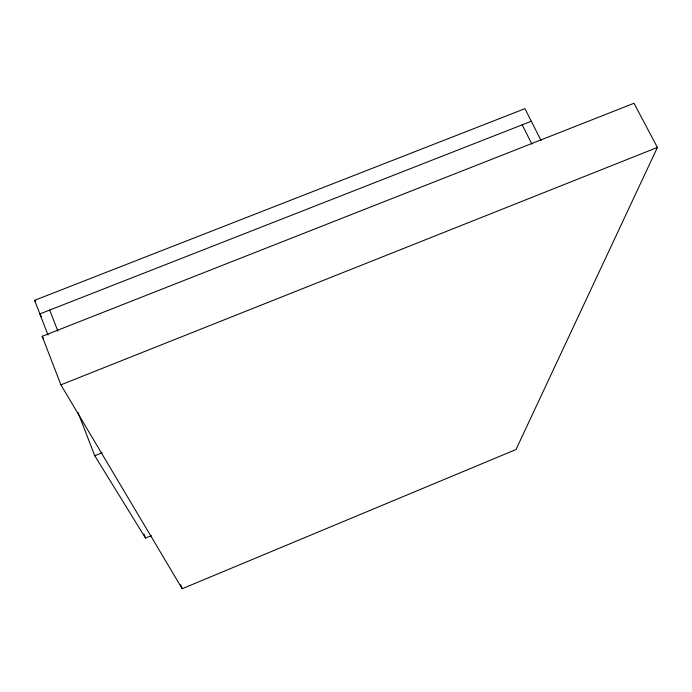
<?xml version="1.0" encoding="UTF-8"?>
<svg xmlns="http://www.w3.org/2000/svg" width="692" height="692" viewBox="0 0 692 692"><rect width="100%" height="100%" fill="white"/><g stroke="black" fill="none" stroke-linecap="round" stroke-linejoin="round"><path stroke-width="1.04" d="M657.4 147.448L516.007 449.532L182.195 588.728L60.896 384.83L42.186 336.321L633.993 103.272L657.4 147.448L60.896 384.83M78.032 412.518L94.778 455.777L145.51 538.073L151.41 535.643M94.778 455.777L102.079 452.827M531.3 121.256L39.868 313.926L41.433 316.746M48.042 335.049L34.6 300.319L524.934 108.661L541.066 140.554M42.186 336.321L43.259 338.189M34.6 300.319L35.647 302.214M522.192 124.828L531.923 144.126M180.612 584.714L182.195 588.728M143.945 534.068L145.51 538.073M49.668 310.085L57.894 331.2"/></g></svg>
